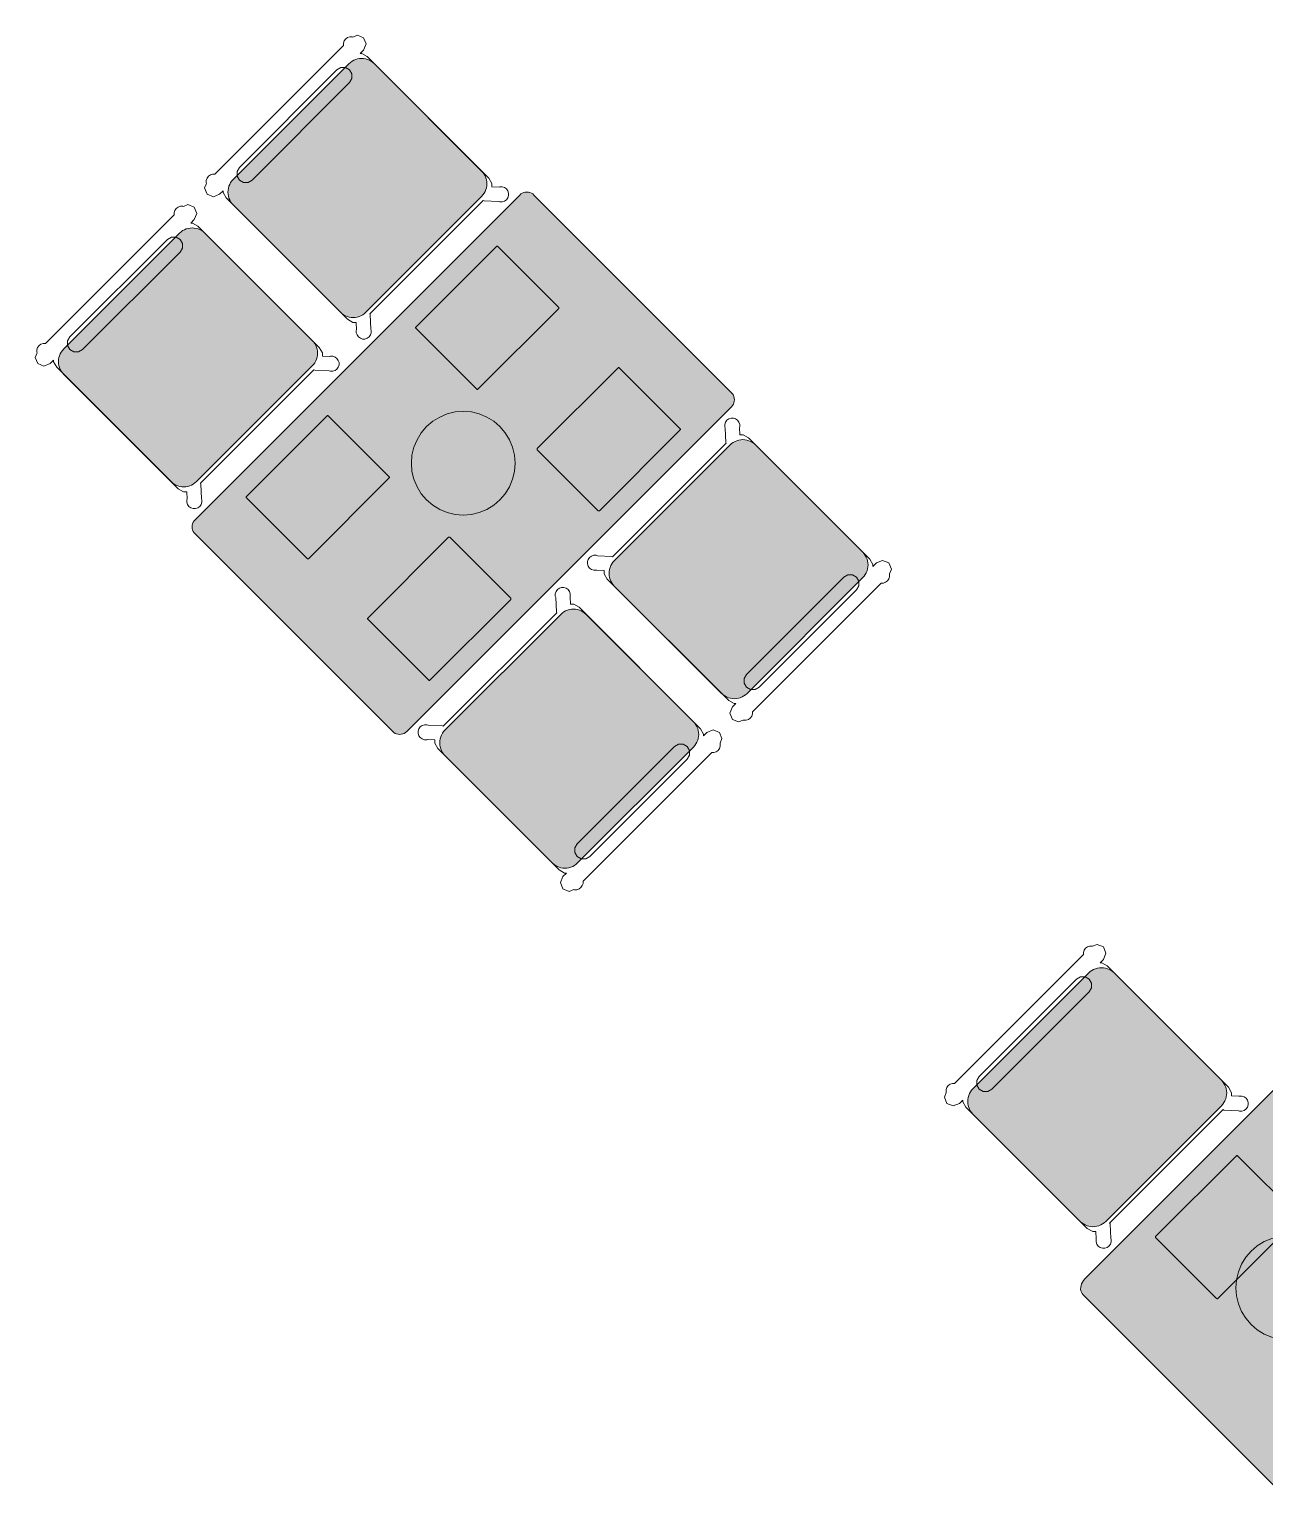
# Model space of a CAD drawing. Extents: x 2172.2 to 2210.6, y 415.3 to 458.1.
# Drawn here: x 2194.131 to 2197.224, y 420.685 to 424.366 of the extents above; entities that cross this region are included whole.
import ezdxf

# ---------------------------------------------------------------- set-up
doc = ezdxf.new("R2010")
doc.units = 0
for name, color, linetype, lineweight in [('AYAA_M3_CHAIRS', 7, 'CONTINUOUS', 18), ('AYAA_M3_FINE_DETAIL', 8, 'CONTINUOUS', 9), ('AYAA_M3_TABLES', 7, 'CONTINUOUS', 18)]:
    doc.layers.add(name, color=color, linetype=linetype, lineweight=lineweight)

# ---------------------------------------------------------------- blocks, each defined once
blk = doc.blocks.new('AYAA_M3_DINING_2')
at = {"true_color": 0xf9f9f5}
blk.add_hatch(color=256, dxfattribs=at).paths.add_polyline_path([(-0.595225, -0.364695), (-0.597275, -0.36135), (-0.598776, -0.357725), (-0.599692, -0.353911), (-0.6, -0.35), (-0.6, 0.35), (-0.599692, 0.353911), (-0.598776, 0.357725), (-0.597275, 0.36135), (-0.595225, 0.364695), (-0.592678, 0.367678), (-0.589695, 0.370225), (-0.58635, 0.372275), (-0.582725, 0.373776), (-0.578911, 0.374692), (-0.575, 0.375), (0.575, 0.375), (0.578911, 0.374692), (0.582725, 0.373776), (0.58635, 0.372275), (0.589695, 0.370225), (0.592678, 0.367678), (0.595225, 0.364695), (0.597275, 0.36135), (0.598776, 0.357725), (0.599692, 0.353911), (0.6, 0.35), (0.6, -0.35), (0.599692, -0.353911), (0.598776, -0.357725), (0.597275, -0.36135), (0.595225, -0.364695), (0.592678, -0.367678), (0.589695, -0.370225), (0.58635, -0.372275), (0.582725, -0.373776), (0.578911, -0.374692), (0.575, -0.375), (-0.575, -0.375), (-0.578911, -0.374692), (-0.582725, -0.373776), (-0.58635, -0.372275), (-0.589695, -0.370225), (-0.592678, -0.367678)])
at = {"color": 0, "linetype": 'CONTINUOUS', "lineweight": -2}
blk.add_lwpolyline([(-0.599692, 0.353911), (-0.598776, 0.357725), (-0.597275, 0.36135), (-0.595225, 0.364695), (-0.592678, 0.367678), (-0.589695, 0.370225), (-0.58635, 0.372275), (-0.582725, 0.373776), (-0.578911, 0.374692), (-0.575, 0.375), (0.575, 0.375), (0.578911, 0.374692), (0.582725, 0.373776), (0.58635, 0.372275), (0.589695, 0.370225), (0.592678, 0.367678), (0.595225, 0.364695), (0.597275, 0.36135), (0.598776, 0.357725), (0.599692, 0.353911), (0.6, 0.35), (0.6, -0.35), (0.599692, -0.353911), (0.598776, -0.357725), (0.597275, -0.36135), (0.595225, -0.364695), (0.592678, -0.367678), (0.589695, -0.370225), (0.58635, -0.372275), (0.582725, -0.373776), (0.578911, -0.374692), (0.575, -0.375), (-0.575, -0.375), (-0.578911, -0.374692), (-0.582725, -0.373776), (-0.58635, -0.372275), (-0.589695, -0.370225), (-0.592678, -0.367678), (-0.595225, -0.364695), (-0.597275, -0.36135), (-0.598776, -0.357725), (-0.599692, -0.353911), (-0.6, -0.35), (-0.6, 0.35)], close=True, dxfattribs=at)
at = {"layer": 'AYAA_M3_FINE_DETAIL', "linetype": 'CONTINUOUS', "lineweight": -2}
for points in [[(-0.443, 0.325), (-0.157, 0.325), (-0.156001, 0.324733), (-0.155267, 0.323999), (-0.155, 0.323), (-0.155, 0.107), (-0.155267, 0.106001), (-0.156001, 0.105267), (-0.157, 0.105), (-0.443, 0.105), (-0.443999, 0.105267), (-0.444733, 0.106001), (-0.445, 0.107), (-0.445, 0.323), (-0.444733, 0.323999), (-0.443999, 0.324733)], [(0.155, 0.323), (0.155267, 0.323999), (0.156001, 0.324733), (0.157, 0.325), (0.443, 0.325), (0.443999, 0.324733), (0.444733, 0.323999), (0.445, 0.323), (0.445, 0.107), (0.444733, 0.106001), (0.443999, 0.105267), (0.443, 0.105), (0.157, 0.105), (0.156001, 0.105267), (0.155267, 0.106001), (0.155, 0.107)], [(-0.123637, 0.040172), (-0.115831, 0.059019), (-0.105172, 0.076412), (-0.091924, 0.091924), (-0.076412, 0.105172), (-0.059019, 0.115831), (-0.040172, 0.123637), (-0.020336, 0.128399), (0, 0.13), (0.020336, 0.128399), (0.040172, 0.123637), (0.059019, 0.115831), (0.076412, 0.105172), (0.091924, 0.091924), (0.105172, 0.076412), (0.115831, 0.059019), (0.123637, 0.040172), (0.128399, 0.020336), (0.13, 0), (0.128399, -0.020336), (0.123637, -0.040172), (0.115831, -0.059019), (0.105172, -0.076412), (0.091924, -0.091924), (0.076412, -0.105172), (0.059019, -0.115831), (0.040172, -0.123637), (0.020336, -0.128399), (0, -0.13), (-0.020336, -0.128399), (-0.040172, -0.123637), (-0.059019, -0.115831), (-0.076412, -0.105172), (-0.091924, -0.091924), (-0.105172, -0.076412), (-0.115831, -0.059019), (-0.123637, -0.040172), (-0.128399, -0.020336), (-0.13, 0), (-0.128399, 0.020336)], [(-0.443999, -0.105267), (-0.443, -0.105), (-0.157, -0.105), (-0.156001, -0.105267), (-0.155267, -0.106001), (-0.155, -0.107), (-0.155, -0.323), (-0.155267, -0.323999), (-0.156001, -0.324733), (-0.157, -0.325), (-0.443, -0.325), (-0.443999, -0.324733), (-0.444733, -0.323999), (-0.445, -0.323), (-0.445, -0.107), (-0.444733, -0.106001)], [(0.155267, -0.106001), (0.156001, -0.105267), (0.157, -0.105), (0.443, -0.105), (0.443999, -0.105267), (0.444733, -0.106001), (0.445, -0.107), (0.445, -0.323), (0.444733, -0.323999), (0.443999, -0.324733), (0.443, -0.325), (0.157, -0.325), (0.156001, -0.324733), (0.155267, -0.323999), (0.155, -0.323), (0.155, -0.107)]]:
    blk.add_lwpolyline(points, close=True, dxfattribs=at)
blk = doc.blocks.new('AYAA_M3_CHAIR_IVORY')
at = {"true_color": 0xeaeeee}
blk.add_hatch(color=256, dxfattribs=at).paths.add_polyline_path([(-0.247475, -0.204863), (-0.248872, -0.200013), (-0.249717, -0.195038), (-0.25, -0.19), (-0.25, 0.19), (-0.249717, 0.195038), (-0.248872, 0.200013), (-0.247475, 0.204863), (-0.245544, 0.209525), (-0.243103, 0.213941), (-0.240182, 0.218057), (-0.23682, 0.22182), (-0.233057, 0.225182), (-0.228941, 0.228103), (-0.224525, 0.230544), (-0.219863, 0.232475), (-0.215013, 0.233872), (-0.210038, 0.234717), (-0.205, 0.235), (0.205, 0.235), (0.210038, 0.234717), (0.215013, 0.233872), (0.219863, 0.232475), (0.224525, 0.230544), (0.228941, 0.228103), (0.233057, 0.225182), (0.23682, 0.22182), (0.240182, 0.218057), (0.243103, 0.213941), (0.245544, 0.209525), (0.247475, 0.204863), (0.248872, 0.200013), (0.249717, 0.195038), (0.25, 0.19), (0.25, -0.19), (0.249717, -0.195038), (0.248872, -0.200013), (0.247475, -0.204863), (0.245544, -0.209525), (0.243103, -0.213941), (0.240182, -0.218057), (0.23682, -0.22182), (0.233057, -0.225182), (0.228941, -0.228103), (0.224525, -0.230544), (0.219863, -0.232475), (0.215013, -0.233872), (0.210038, -0.234717), (0.205, -0.235), (-0.205, -0.235), (-0.210038, -0.234717), (-0.215013, -0.233872), (-0.219863, -0.232475), (-0.224525, -0.230544), (-0.228941, -0.228103), (-0.233057, -0.225182), (-0.23682, -0.22182), (-0.240182, -0.218057), (-0.243103, -0.213941), (-0.245544, -0.209525)])
at = {"color": 0, "linetype": 'CONTINUOUS', "lineweight": -2}
for points in [[(-0.255, -0.233), (-0.242972, -0.233), (-0.245992, -0.22998), (-0.25, -0.215), (-0.25, 0.215), (-0.245992, 0.22998), (-0.240149, 0.235823), (-0.252556, 0.249383), (-0.254118, 0.250179), (-0.258321, 0.254382), (-0.26102, 0.259679), (-0.26195, 0.26555), (-0.26102, 0.271421), (-0.258321, 0.276718), (-0.254118, 0.280921), (-0.248821, 0.28362), (-0.24295, 0.28455), (-0.237079, 0.28362), (-0.231782, 0.280921), (-0.227579, 0.276718), (-0.22608, 0.273776), (-0.20172, 0.24715), (-0.200943, 0.245), (0.200943, 0.245), (0.20172, 0.24715), (0.22608, 0.273776), (0.227579, 0.276718), (0.231782, 0.280921), (0.237079, 0.28362), (0.24295, 0.28455), (0.248821, 0.28362), (0.254118, 0.280921), (0.258321, 0.276718), (0.26102, 0.271421), (0.26195, 0.26555), (0.26102, 0.259679), (0.258321, 0.254382), (0.254118, 0.250179), (0.252556, 0.249383), (0.240149, 0.235823), (0.245992, 0.22998), (0.25, 0.215), (0.25, -0.215), (0.245992, -0.22998), (0.242972, -0.233), (0.255, -0.233), (0.270556, -0.239444), (0.277, -0.255), (0.270556, -0.270556), (0.259027, -0.275332), (0.258321, -0.276718), (0.254118, -0.280921), (0.248821, -0.28362), (0.24295, -0.28455), (0.237079, -0.28362), (0.231782, -0.280921), (0.227861, -0.277), (-0.227861, -0.277), (-0.231782, -0.280921), (-0.237079, -0.28362), (-0.24295, -0.28455), (-0.248821, -0.28362), (-0.254118, -0.280921), (-0.258321, -0.276718), (-0.259027, -0.275332), (-0.270556, -0.270556), (-0.277, -0.255), (-0.270556, -0.239444)], [(-0.247475, -0.204863), (-0.248872, -0.200013), (-0.249717, -0.195038), (-0.25, -0.19), (-0.25, 0.19), (-0.249717, 0.195038), (-0.248872, 0.200013), (-0.247475, 0.204863), (-0.245544, 0.209525), (-0.243103, 0.213941), (-0.240182, 0.218057), (-0.23682, 0.22182), (-0.233057, 0.225182), (-0.228941, 0.228103), (-0.224525, 0.230544), (-0.219863, 0.232475), (-0.215013, 0.233872), (-0.210038, 0.234717), (-0.205, 0.235), (0.205, 0.235), (0.210038, 0.234717), (0.215013, 0.233872), (0.219863, 0.232475), (0.224525, 0.230544), (0.228941, 0.228103), (0.233057, 0.225182), (0.23682, 0.22182), (0.240182, 0.218057), (0.243103, 0.213941), (0.245544, 0.209525), (0.247475, 0.204863), (0.248872, 0.200013), (0.249717, 0.195038), (0.25, 0.19), (0.25, -0.19), (0.249717, -0.195038), (0.248872, -0.200013), (0.247475, -0.204863), (0.245544, -0.209525), (0.243103, -0.213941), (0.240182, -0.218057), (0.23682, -0.22182), (0.233057, -0.225182), (0.228941, -0.228103), (0.224525, -0.230544), (0.219863, -0.232475), (0.215013, -0.233872), (0.210038, -0.234717), (0.205, -0.235), (-0.205, -0.235), (-0.210038, -0.234717), (-0.215013, -0.233872), (-0.219863, -0.232475), (-0.224525, -0.230544), (-0.228941, -0.228103), (-0.233057, -0.225182), (-0.23682, -0.22182), (-0.240182, -0.218057), (-0.243103, -0.213941), (-0.245544, -0.209525)], [(-0.183735, -0.203506), (-0.1725, -0.2005), (0.1725, -0.2005), (0.183735, -0.203506), (0.191994, -0.211765), (0.195, -0.223), (0.191994, -0.234235), (0.183735, -0.242494), (0.1725, -0.2455), (-0.1725, -0.2455), (-0.183735, -0.242494), (-0.191994, -0.234235), (-0.195, -0.223), (-0.191994, -0.211765)]]:
    blk.add_lwpolyline(points, close=True, dxfattribs=at)
blk = doc.blocks.new('AYAA_M3_DINING_TWO_SQUARE')
at = {"true_color": 0xf9f9f5}
blk.add_hatch(color=256, dxfattribs=at).paths.add_polyline_path([(-0.365847, -0.367678), (-0.369032, -0.364695), (-0.371594, -0.36135), (-0.373471, -0.357725), (-0.374615, -0.353911), (-0.375, -0.35), (-0.375, 0.35), (-0.374615, 0.353911), (-0.373471, 0.357725), (-0.371594, 0.36135), (-0.369032, 0.364695), (-0.365847, 0.367678), (-0.362118, 0.370225), (-0.357937, 0.372275), (-0.353407, 0.373776), (-0.348639, 0.374692), (-0.34375, 0.375), (0.34375, 0.375), (0.348639, 0.374692), (0.353407, 0.373776), (0.357937, 0.372275), (0.362118, 0.370225), (0.365847, 0.367678), (0.369032, 0.364695), (0.371594, 0.36135), (0.373471, 0.357725), (0.374615, 0.353911), (0.375, 0.35), (0.375, -0.35), (0.374615, -0.353911), (0.373471, -0.357725), (0.371594, -0.36135), (0.369032, -0.364695), (0.365847, -0.367678), (0.362118, -0.370225), (0.357937, -0.372275), (0.353407, -0.373776), (0.348639, -0.374692), (0.34375, -0.375), (-0.34375, -0.375), (-0.348639, -0.374692), (-0.353407, -0.373776), (-0.357937, -0.372275), (-0.362118, -0.370225)])
at = {"color": 0, "linetype": 'CONTINUOUS', "lineweight": -2}
blk.add_lwpolyline([(-0.374615, 0.353911), (-0.373471, 0.357725), (-0.371594, 0.36135), (-0.369032, 0.364695), (-0.365847, 0.367678), (-0.362118, 0.370225), (-0.357937, 0.372275), (-0.353407, 0.373776), (-0.348639, 0.374692), (-0.34375, 0.375), (0.34375, 0.375), (0.348639, 0.374692), (0.353407, 0.373776), (0.357937, 0.372275), (0.362118, 0.370225), (0.365847, 0.367678), (0.369032, 0.364695), (0.371594, 0.36135), (0.373471, 0.357725), (0.374615, 0.353911), (0.375, 0.35), (0.375, -0.35), (0.374615, -0.353911), (0.373471, -0.357725), (0.371594, -0.36135), (0.369032, -0.364695), (0.365847, -0.367678), (0.362118, -0.370225), (0.357937, -0.372275), (0.353407, -0.373776), (0.348639, -0.374692), (0.34375, -0.375), (-0.34375, -0.375), (-0.348639, -0.374692), (-0.353407, -0.373776), (-0.357937, -0.372275), (-0.362118, -0.370225), (-0.365847, -0.367678), (-0.369032, -0.364695), (-0.371594, -0.36135), (-0.373471, -0.357725), (-0.374615, -0.353911), (-0.375, -0.35), (-0.375, 0.35)], close=True, dxfattribs=at)
at = {"layer": 'AYAA_M3_FINE_DETAIL', "linetype": 'CONTINUOUS', "lineweight": -2}
for points in [[(-0.144733, 0.106001), (-0.145, 0.107), (-0.145, 0.323), (-0.144733, 0.323999), (-0.143999, 0.324733), (-0.143, 0.325), (0.143, 0.325), (0.143999, 0.324733), (0.144733, 0.323999), (0.145, 0.323), (0.145, 0.107), (0.144733, 0.106001), (0.143999, 0.105267), (0.143, 0.105), (-0.143, 0.105), (-0.143999, 0.105267)], [(-0.123637, 0.040172), (-0.115831, 0.059019), (-0.105172, 0.076412), (-0.091924, 0.091924), (-0.076412, 0.105172), (-0.059019, 0.115831), (-0.040172, 0.123637), (-0.020336, 0.128399), (0, 0.13), (0.020336, 0.128399), (0.040172, 0.123637), (0.059019, 0.115831), (0.076412, 0.105172), (0.091924, 0.091924), (0.105172, 0.076412), (0.115831, 0.059019), (0.123637, 0.040172), (0.128399, 0.020336), (0.13, 0), (0.128399, -0.020336), (0.123637, -0.040172), (0.115831, -0.059019), (0.105172, -0.076412), (0.091924, -0.091924), (0.076412, -0.105172), (0.059019, -0.115831), (0.040172, -0.123637), (0.020336, -0.128399), (0, -0.13), (-0.020336, -0.128399), (-0.040172, -0.123637), (-0.059019, -0.115831), (-0.076412, -0.105172), (-0.091924, -0.091924), (-0.105172, -0.076412), (-0.115831, -0.059019), (-0.123637, -0.040172), (-0.128399, -0.020336), (-0.13, 0), (-0.128399, 0.020336)], [(-0.144733, -0.106001), (-0.143999, -0.105267), (-0.143, -0.105), (0.143, -0.105), (0.143999, -0.105267), (0.144733, -0.106001), (0.145, -0.107), (0.145, -0.323), (0.144733, -0.323999), (0.143999, -0.324733), (0.143, -0.325), (-0.143, -0.325), (-0.143999, -0.324733), (-0.144733, -0.323999), (-0.145, -0.323), (-0.145, -0.107)]]:
    blk.add_lwpolyline(points, close=True, dxfattribs=at)
blk = doc.blocks.new('AYAA_M3_CHAIR_OLIVE')
at = {"true_color": 0x729160}
blk.add_hatch(color=256, dxfattribs=at).paths.add_polyline_path([(-0.247475, -0.204863), (-0.248872, -0.200013), (-0.249717, -0.195038), (-0.25, -0.19), (-0.25, 0.19), (-0.249717, 0.195038), (-0.248872, 0.200013), (-0.247475, 0.204863), (-0.245544, 0.209525), (-0.243103, 0.213941), (-0.240182, 0.218057), (-0.23682, 0.22182), (-0.233057, 0.225182), (-0.228941, 0.228103), (-0.224525, 0.230544), (-0.219863, 0.232475), (-0.215013, 0.233872), (-0.210038, 0.234717), (-0.205, 0.235), (0.205, 0.235), (0.210038, 0.234717), (0.215013, 0.233872), (0.219863, 0.232475), (0.224525, 0.230544), (0.228941, 0.228103), (0.233057, 0.225182), (0.23682, 0.22182), (0.240182, 0.218057), (0.243103, 0.213941), (0.245544, 0.209525), (0.247475, 0.204863), (0.248872, 0.200013), (0.249717, 0.195038), (0.25, 0.19), (0.25, -0.19), (0.249717, -0.195038), (0.248872, -0.200013), (0.247475, -0.204863), (0.245544, -0.209525), (0.243103, -0.213941), (0.240182, -0.218057), (0.23682, -0.22182), (0.233057, -0.225182), (0.228941, -0.228103), (0.224525, -0.230544), (0.219863, -0.232475), (0.215013, -0.233872), (0.210038, -0.234717), (0.205, -0.235), (-0.205, -0.235), (-0.210038, -0.234717), (-0.215013, -0.233872), (-0.219863, -0.232475), (-0.224525, -0.230544), (-0.228941, -0.228103), (-0.233057, -0.225182), (-0.23682, -0.22182), (-0.240182, -0.218057), (-0.243103, -0.213941), (-0.245544, -0.209525)])
at = {"color": 0, "linetype": 'CONTINUOUS', "lineweight": -2}
for points in [[(-0.255, -0.233), (-0.242972, -0.233), (-0.245992, -0.22998), (-0.25, -0.215), (-0.25, 0.215), (-0.245992, 0.22998), (-0.240149, 0.235823), (-0.252556, 0.249383), (-0.254118, 0.250179), (-0.258321, 0.254382), (-0.26102, 0.259679), (-0.26195, 0.26555), (-0.26102, 0.271421), (-0.258321, 0.276718), (-0.254118, 0.280921), (-0.248821, 0.28362), (-0.24295, 0.28455), (-0.237079, 0.28362), (-0.231782, 0.280921), (-0.227579, 0.276718), (-0.22608, 0.273776), (-0.20172, 0.24715), (-0.200943, 0.245), (0.200943, 0.245), (0.20172, 0.24715), (0.22608, 0.273776), (0.227579, 0.276718), (0.231782, 0.280921), (0.237079, 0.28362), (0.24295, 0.28455), (0.248821, 0.28362), (0.254118, 0.280921), (0.258321, 0.276718), (0.26102, 0.271421), (0.26195, 0.26555), (0.26102, 0.259679), (0.258321, 0.254382), (0.254118, 0.250179), (0.252556, 0.249383), (0.240149, 0.235823), (0.245992, 0.22998), (0.25, 0.215), (0.25, -0.215), (0.245992, -0.22998), (0.242972, -0.233), (0.255, -0.233), (0.270556, -0.239444), (0.277, -0.255), (0.270556, -0.270556), (0.259027, -0.275332), (0.258321, -0.276718), (0.254118, -0.280921), (0.248821, -0.28362), (0.24295, -0.28455), (0.237079, -0.28362), (0.231782, -0.280921), (0.227861, -0.277), (-0.227861, -0.277), (-0.231782, -0.280921), (-0.237079, -0.28362), (-0.24295, -0.28455), (-0.248821, -0.28362), (-0.254118, -0.280921), (-0.258321, -0.276718), (-0.259027, -0.275332), (-0.270556, -0.270556), (-0.277, -0.255), (-0.270556, -0.239444)], [(-0.247475, -0.204863), (-0.248872, -0.200013), (-0.249717, -0.195038), (-0.25, -0.19), (-0.25, 0.19), (-0.249717, 0.195038), (-0.248872, 0.200013), (-0.247475, 0.204863), (-0.245544, 0.209525), (-0.243103, 0.213941), (-0.240182, 0.218057), (-0.23682, 0.22182), (-0.233057, 0.225182), (-0.228941, 0.228103), (-0.224525, 0.230544), (-0.219863, 0.232475), (-0.215013, 0.233872), (-0.210038, 0.234717), (-0.205, 0.235), (0.205, 0.235), (0.210038, 0.234717), (0.215013, 0.233872), (0.219863, 0.232475), (0.224525, 0.230544), (0.228941, 0.228103), (0.233057, 0.225182), (0.23682, 0.22182), (0.240182, 0.218057), (0.243103, 0.213941), (0.245544, 0.209525), (0.247475, 0.204863), (0.248872, 0.200013), (0.249717, 0.195038), (0.25, 0.19), (0.25, -0.19), (0.249717, -0.195038), (0.248872, -0.200013), (0.247475, -0.204863), (0.245544, -0.209525), (0.243103, -0.213941), (0.240182, -0.218057), (0.23682, -0.22182), (0.233057, -0.225182), (0.228941, -0.228103), (0.224525, -0.230544), (0.219863, -0.232475), (0.215013, -0.233872), (0.210038, -0.234717), (0.205, -0.235), (-0.205, -0.235), (-0.210038, -0.234717), (-0.215013, -0.233872), (-0.219863, -0.232475), (-0.224525, -0.230544), (-0.228941, -0.228103), (-0.233057, -0.225182), (-0.23682, -0.22182), (-0.240182, -0.218057), (-0.243103, -0.213941), (-0.245544, -0.209525)], [(-0.183735, -0.203506), (-0.1725, -0.2005), (0.1725, -0.2005), (0.183735, -0.203506), (0.191994, -0.211765), (0.195, -0.223), (0.191994, -0.234235), (0.183735, -0.242494), (0.1725, -0.2455), (-0.1725, -0.2455), (-0.183735, -0.242494), (-0.191994, -0.234235), (-0.195, -0.223), (-0.191994, -0.211765)]]:
    blk.add_lwpolyline(points, close=True, dxfattribs=at)

msp = doc.modelspace()

# ---------------------------------------------------------------- block references
at = {"layer": 'AYAA_M3_CHAIRS', "linetype": 'CONTINUOUS'}
for name, p, yscale, rotation in [('AYAA_M3_CHAIR_IVORY', (2194.9519, 423.9692), -1, 45), ('AYAA_M3_CHAIR_IVORY', (2194.5276, 423.5449), -1, 45), ('AYAA_M3_CHAIR_IVORY', (2195.9064, 423.0146), -1.0000000000000002, -135), ('AYAA_M3_CHAIR_IVORY', (2195.4822, 422.5903), -1.0000000000000002, -135), ('AYAA_M3_CHAIR_OLIVE', (2196.8045, 421.6923), -1, 45)]:
    msp.add_blockref(name, p, dxfattribs=dict(at, yscale=yscale, rotation=rotation))
at = {"layer": 'AYAA_M3_TABLES', "linetype": 'CONTINUOUS', "yscale": -1, "rotation": 45}
for name, p in [('AYAA_M3_DINING_2', (2195.217, 423.2798)), ('AYAA_M3_DINING_TWO_SQUARE', (2197.2818, 421.215))]:
    msp.add_blockref(name, p, dxfattribs=at)

doc.saveas('drawing.dxf')
